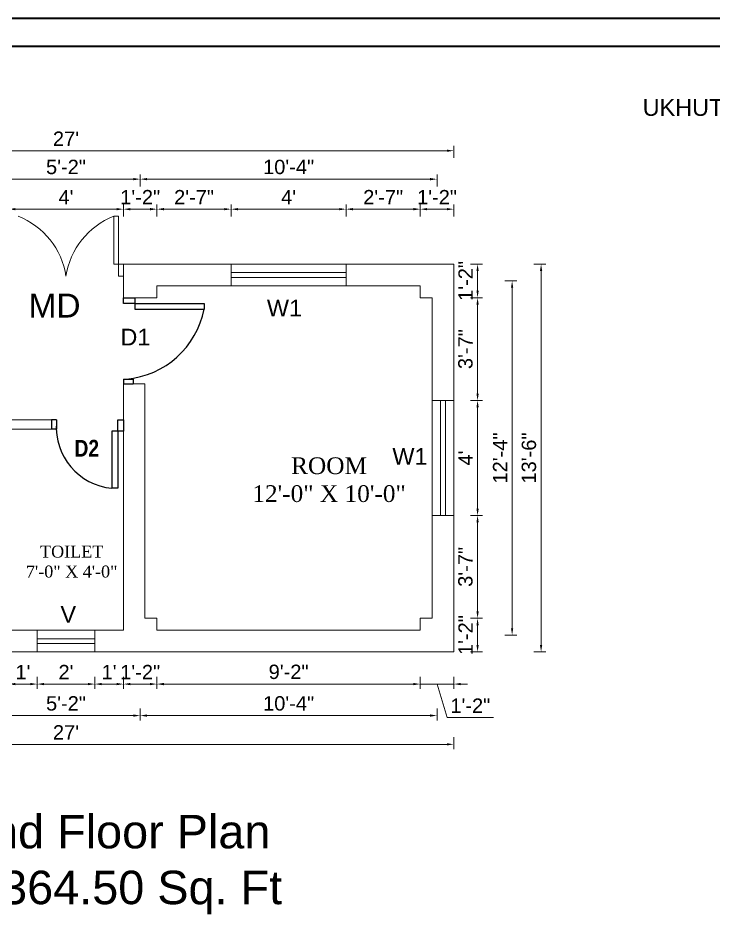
# Model space of a CAD drawing. Header units: inches. Extents: x 54699 to 80583, y -8431 to -3547.
# Drawn here: x 74043 to 74333.7, y -6815.6 to -6437.4 of the extents above; entities that cross this region are included whole.
import ezdxf

# ---------------------------------------------------------------- set-up
doc = ezdxf.new("R2010")
doc.units = ezdxf.units.IN
doc.header["$LTSCALE"] = 0.5
doc.header["$MEASUREMENT"] = 0
doc.header["$PDMODE"] = 66
doc.layers.add('DIMENSION', color=5, linetype='Continuous')
for name, color, linetype, lineweight in [('door', 202, 'Continuous', 5), ('steps', 253, 'Continuous', 20), ('truss', 1, 'Continuous', 25)]:
    doc.layers.add(name, color=color, linetype=linetype, lineweight=lineweight)
doc.layers.add('Normal Wall', color=7, linetype='Continuous', lineweight=35, true_color=0xffaf89)
doc.styles.add('Lettring Text', font='arial.ttf')
doc.styles.get("Standard").update_dxf_attribs({"font": 'arial.ttf'})
doc.dimstyles.new('Copy of Standard', dxfattribs={"dimtxt": 6, "dimasz": 2.875, "dimexe": 2, "dimexo": 4, "dimgap": 2, "dimtad": 1, "dimdec": 0, "dimrnd": 1, "dimzin": 0, "dimdsep": 46, "dimlunit": 4, "dimtxsty": 'Lettring Text', "dimcen": 0.1, "dimclrd": 7, "dimclre": 7, "dimclrt": 7, "dimazin": 0, "dimtfac": 0.645, "dimtdec": 0, "dimtmove": 1, "dimatfit": 0, "dimfxl": 3, "dimfxlon": 1, "dimtfillclr": 256, "dimtolj": 1, "dimtzin": 0, "dimlwd": -1, "dimlwe": -1, "dimarcsym": 2})

# ---------------------------------------------------------------- blocks, each defined once
blk = doc.blocks.new('*D768')
at = {"layer": 'Defpoints', "color": 0, "ltscale": 0.5, "transparency": 16777216}
for p in [(74225, -6540.28), (74225, -6554.28), (74234.94, -6554.28)]:
    blk.add_point(p, dxfattribs=at)
at = {"layer": 'steps', "color": 7, "ltscale": 0.5, "transparency": 16777216}
for p, q in [((74231.94, -6540.28), (74236.94, -6540.28)), ((74234.94, -6543.15), (74234.94, -6551.4)), ((74231.94, -6554.28), (74236.94, -6554.28))]:
    blk.add_line(p, q, dxfattribs=at)
for points in [[(74234.47, -6543.15), (74235.42, -6543.15), (74234.94, -6540.28)], [(74234.47, -6551.4), (74235.42, -6551.4), (74234.94, -6554.28)]]:
    blk.add_solid(points, dxfattribs=at)
at = {"layer": 'steps', "color": 7, "ltscale": 0.5, "transparency": 16777216, "insert": (74229.93, -6547.28), "char_height": 6, "attachment_point": 5, "rotation": 90, "style": 'Lettring Text'}
blk.add_mtext('\\A1;1\'-2"', dxfattribs=at)
blk = doc.blocks.new('*D769')
at = {"layer": 'Defpoints', "color": 0, "ltscale": 0.5, "transparency": 16777216}
for p in [(74225, -6554.28), (74216, -6597.28), (74234.94, -6597.28)]:
    blk.add_point(p, dxfattribs=at)
at = {"layer": 'steps', "color": 7, "ltscale": 0.5, "transparency": 16777216}
for p, q in [((74231.94, -6554.28), (74236.94, -6554.28)), ((74234.94, -6557.15), (74234.94, -6594.4)), ((74231.94, -6597.28), (74236.94, -6597.28))]:
    blk.add_line(p, q, dxfattribs=at)
for points in [[(74234.47, -6557.15), (74235.42, -6557.15), (74234.94, -6554.28)], [(74234.47, -6594.4), (74235.42, -6594.4), (74234.94, -6597.28)]]:
    blk.add_solid(points, dxfattribs=at)
at = {"layer": 'steps', "color": 7, "ltscale": 0.5, "transparency": 16777216, "insert": (74229.88, -6575.78), "char_height": 6, "attachment_point": 5, "rotation": 90, "style": 'Lettring Text'}
blk.add_mtext('\\A1;3\'-7"', dxfattribs=at)
blk = doc.blocks.new('*D770')
at = {"layer": 'Defpoints', "color": 0, "ltscale": 0.5, "transparency": 16777216}
for p in [(74216, -6688.28), (74216, -6702.28), (74234.94, -6702.28)]:
    blk.add_point(p, dxfattribs=at)
at = {"layer": 'steps', "color": 7, "ltscale": 0.5, "transparency": 16777216}
for p, q in [((74231.94, -6688.28), (74236.94, -6688.28)), ((74234.94, -6691.15), (74234.94, -6699.4)), ((74231.94, -6702.28), (74236.94, -6702.28))]:
    blk.add_line(p, q, dxfattribs=at)
for points in [[(74234.47, -6691.15), (74235.42, -6691.15), (74234.94, -6688.28)], [(74234.47, -6699.4), (74235.42, -6699.4), (74234.94, -6702.28)]]:
    blk.add_solid(points, dxfattribs=at)
at = {"layer": 'steps', "color": 7, "ltscale": 0.5, "transparency": 16777216, "insert": (74229.93, -6695.28), "char_height": 6, "attachment_point": 5, "rotation": 90, "style": 'Lettring Text'}
blk.add_mtext('\\A1;1\'-2"', dxfattribs=at)
blk = doc.blocks.new('*D771')
at = {"layer": 'Defpoints', "color": 0, "ltscale": 0.5, "transparency": 16777216}
for p in [(74225, -6547.28), (74225, -6695.28), (74249.37, -6695.28)]:
    blk.add_point(p, dxfattribs=at)
at = {"layer": 'steps', "color": 7, "ltscale": 0.5, "transparency": 16777216}
for p, q in [((74246.37, -6547.28), (74251.37, -6547.28)), ((74249.37, -6550.15), (74249.37, -6692.4)), ((74246.37, -6695.28), (74251.37, -6695.28))]:
    blk.add_line(p, q, dxfattribs=at)
for points in [[(74248.89, -6550.15), (74249.85, -6550.15), (74249.37, -6547.28)], [(74248.89, -6692.4), (74249.85, -6692.4), (74249.37, -6695.28)]]:
    blk.add_solid(points, dxfattribs=at)
at = {"layer": 'steps', "color": 7, "ltscale": 0.5, "transparency": 16777216, "insert": (74244.36, -6621.28), "char_height": 6, "attachment_point": 5, "rotation": 90, "style": 'Lettring Text'}
blk.add_mtext('\\A1;12\'-4"', dxfattribs=at)
blk = doc.blocks.new('*D772')
at = {"layer": 'Defpoints', "color": 0, "ltscale": 0.5, "transparency": 16777216}
for p in [(74225, -6540.28), (74261.48, -6540.28), (74225, -6702.28)]:
    blk.add_point(p, dxfattribs=at)
at = {"layer": 'steps', "color": 7, "ltscale": 0.5, "transparency": 16777216}
for p, q in [((74258.48, -6540.28), (74263.48, -6540.28)), ((74261.48, -6699.4), (74261.48, -6543.15)), ((74258.48, -6702.28), (74263.48, -6702.28))]:
    blk.add_line(p, q, dxfattribs=at)
for points in [[(74261, -6543.15), (74261.96, -6543.15), (74261.48, -6540.28)], [(74261, -6699.4), (74261.96, -6699.4), (74261.48, -6702.28)]]:
    blk.add_solid(points, dxfattribs=at)
at = {"layer": 'steps', "color": 7, "ltscale": 0.5, "transparency": 16777216, "insert": (74256.41, -6621.28), "char_height": 6, "attachment_point": 5, "rotation": 90, "style": 'Lettring Text'}
blk.add_mtext('\\A1;13\'-6"', dxfattribs=at)
blk = doc.blocks.new('*D782')
at = {"layer": 'Defpoints', "color": 0, "ltscale": 0.5, "transparency": 16777216}
for p in [(74087, -6517.29), (74039, -6540.28), (74087, -6540.28)]:
    blk.add_point(p, dxfattribs=at)
at = {"layer": 'steps', "color": 7, "ltscale": 0.5, "transparency": 16777216}
for p, q in [((74039, -6520.29), (74039, -6515.29)), ((74041.88, -6517.29), (74084.13, -6517.29)), ((74087, -6520.29), (74087, -6515.29))]:
    blk.add_line(p, q, dxfattribs=at)
for points in [[(74041.88, -6516.82), (74041.88, -6517.77), (74039, -6517.29)], [(74084.13, -6516.82), (74084.13, -6517.77), (74087, -6517.29)]]:
    blk.add_solid(points, dxfattribs=at)
at = {"layer": 'steps', "color": 7, "ltscale": 0.5, "transparency": 16777216, "insert": (74063, -6512.29), "char_height": 6, "attachment_point": 5, "style": 'Lettring Text'}
blk.add_mtext("\\A1;4'", dxfattribs=at)
blk = doc.blocks.new('*D783')
at = {"layer": 'Defpoints', "color": 0, "ltscale": 0.5, "transparency": 16777216}
for p in [(74101, -6517.29), (74087, -6540.28), (74101, -6549.28)]:
    blk.add_point(p, dxfattribs=at)
at = {"layer": 'steps', "color": 7, "ltscale": 0.5, "transparency": 16777216}
for p, q in [((74087, -6520.29), (74087, -6515.29)), ((74089.88, -6517.29), (74098.13, -6517.29)), ((74101, -6520.29), (74101, -6515.29))]:
    blk.add_line(p, q, dxfattribs=at)
for points in [[(74089.88, -6516.82), (74089.88, -6517.77), (74087, -6517.29)], [(74098.13, -6516.82), (74098.13, -6517.77), (74101, -6517.29)]]:
    blk.add_solid(points, dxfattribs=at)
at = {"layer": 'steps', "color": 7, "ltscale": 0.5, "transparency": 16777216, "insert": (74094, -6512.28), "char_height": 6, "attachment_point": 5, "style": 'Lettring Text'}
blk.add_mtext('\\A1;1\'-2"', dxfattribs=at)
blk = doc.blocks.new('*D784')
at = {"layer": 'Defpoints', "color": 0, "ltscale": 0.5, "transparency": 16777216}
for p in [(74132, -6517.29), (74132, -6540.28), (74101, -6549.28)]:
    blk.add_point(p, dxfattribs=at)
at = {"layer": 'steps', "color": 7, "ltscale": 0.5, "transparency": 16777216}
for p, q in [((74101, -6520.29), (74101, -6515.29)), ((74103.88, -6517.29), (74129.13, -6517.29)), ((74132, -6520.29), (74132, -6515.29))]:
    blk.add_line(p, q, dxfattribs=at)
for points in [[(74103.88, -6516.82), (74103.88, -6517.77), (74101, -6517.29)], [(74129.13, -6516.82), (74129.13, -6517.77), (74132, -6517.29)]]:
    blk.add_solid(points, dxfattribs=at)
at = {"layer": 'steps', "color": 7, "ltscale": 0.5, "transparency": 16777216, "insert": (74116.5, -6512.28), "char_height": 6, "attachment_point": 5, "style": 'Lettring Text'}
blk.add_mtext('\\A1;2\'-7"', dxfattribs=at)
blk = doc.blocks.new('*D785')
at = {"layer": 'Defpoints', "color": 0, "ltscale": 0.5, "transparency": 16777216}
for p in [(74180, -6517.29), (74132, -6540.28), (74180, -6540.28)]:
    blk.add_point(p, dxfattribs=at)
at = {"layer": 'steps', "color": 7, "ltscale": 0.5, "transparency": 16777216}
for p, q in [((74132, -6520.29), (74132, -6515.29)), ((74134.88, -6517.29), (74177.13, -6517.29)), ((74180, -6520.29), (74180, -6515.29))]:
    blk.add_line(p, q, dxfattribs=at)
for points in [[(74134.88, -6516.82), (74134.88, -6517.77), (74132, -6517.29)], [(74177.13, -6516.82), (74177.13, -6517.77), (74180, -6517.29)]]:
    blk.add_solid(points, dxfattribs=at)
at = {"layer": 'steps', "color": 7, "ltscale": 0.5, "transparency": 16777216, "insert": (74156, -6512.29), "char_height": 6, "attachment_point": 5, "style": 'Lettring Text'}
blk.add_mtext("\\A1;4'", dxfattribs=at)
blk = doc.blocks.new('*D786')
at = {"layer": 'Defpoints', "color": 0, "ltscale": 0.5, "transparency": 16777216}
for p in [(74211, -6517.29), (74180, -6540.28), (74211, -6549.28)]:
    blk.add_point(p, dxfattribs=at)
at = {"layer": 'steps', "color": 7, "ltscale": 0.5, "transparency": 16777216}
for p, q in [((74180, -6520.29), (74180, -6515.29)), ((74182.88, -6517.29), (74208.13, -6517.29)), ((74211, -6520.29), (74211, -6515.29))]:
    blk.add_line(p, q, dxfattribs=at)
for points in [[(74182.88, -6516.82), (74182.88, -6517.77), (74180, -6517.29)], [(74208.13, -6516.82), (74208.13, -6517.77), (74211, -6517.29)]]:
    blk.add_solid(points, dxfattribs=at)
at = {"layer": 'steps', "color": 7, "ltscale": 0.5, "transparency": 16777216, "insert": (74195.5, -6512.28), "char_height": 6, "attachment_point": 5, "style": 'Lettring Text'}
blk.add_mtext('\\A1;2\'-7"', dxfattribs=at)
blk = doc.blocks.new('*D787')
at = {"layer": 'Defpoints', "color": 0, "ltscale": 0.5, "transparency": 16777216}
for p in [(74225, -6517.29), (74225, -6540.28), (74211, -6549.28)]:
    blk.add_point(p, dxfattribs=at)
at = {"layer": 'steps', "color": 7, "ltscale": 0.5, "transparency": 16777216}
for p, q in [((74211, -6520.29), (74211, -6515.29)), ((74213.88, -6517.29), (74222.13, -6517.29)), ((74225, -6520.29), (74225, -6515.29))]:
    blk.add_line(p, q, dxfattribs=at)
for points in [[(74213.88, -6516.82), (74213.88, -6517.77), (74211, -6517.29)], [(74222.13, -6516.82), (74222.13, -6517.77), (74225, -6517.29)]]:
    blk.add_solid(points, dxfattribs=at)
at = {"layer": 'steps', "color": 7, "ltscale": 0.5, "transparency": 16777216, "insert": (74218, -6512.28), "char_height": 6, "attachment_point": 5, "style": 'Lettring Text'}
blk.add_mtext('\\A1;1\'-2"', dxfattribs=at)
blk = doc.blocks.new('*D790')
at = {"layer": 'Defpoints', "color": 0, "ltscale": 0.5, "transparency": 16777216}
for p in [(74225, -6492.86), (73901, -6540.28), (74225, -6540.28)]:
    blk.add_point(p, dxfattribs=at)
at = {"layer": 'steps', "color": 7, "ltscale": 0.5, "transparency": 16777216}
for p, q in [((73901, -6495.86), (73901, -6490.86)), ((74225, -6495.86), (74225, -6490.86)), ((73903.88, -6492.86), (74222.13, -6492.86))]:
    blk.add_line(p, q, dxfattribs=at)
for points in [[(73903.88, -6492.39), (73903.88, -6493.34), (73901, -6492.86)], [(74222.13, -6492.39), (74222.13, -6493.34), (74225, -6492.86)]]:
    blk.add_solid(points, dxfattribs=at)
at = {"layer": 'steps', "color": 7, "ltscale": 0.5, "transparency": 16777216, "insert": (74063, -6487.85), "char_height": 6, "attachment_point": 5, "style": 'Lettring Text'}
blk.add_mtext("\\A1;27'", dxfattribs=at)
blk = doc.blocks.new('*D791')
at = {"layer": 'Defpoints', "color": 0, "ltscale": 0.5, "transparency": 16777216}
for p in [(74094, -6504.75), (74032, -6554.28), (74094, -6554.28)]:
    blk.add_point(p, dxfattribs=at)
at = {"layer": 'steps', "color": 7, "ltscale": 0.5, "transparency": 16777216}
for p, q in [((74032, -6507.75), (74032, -6502.75)), ((74094, -6507.75), (74094, -6502.75)), ((74034.88, -6504.75), (74091.13, -6504.75))]:
    blk.add_line(p, q, dxfattribs=at)
for points in [[(74034.88, -6504.27), (74034.88, -6505.23), (74032, -6504.75)], [(74091.13, -6504.27), (74091.13, -6505.23), (74094, -6504.75)]]:
    blk.add_solid(points, dxfattribs=at)
at = {"layer": 'steps', "color": 7, "ltscale": 0.5, "transparency": 16777216, "insert": (74063, -6499.69), "char_height": 6, "attachment_point": 5, "style": 'Lettring Text'}
blk.add_mtext('\\A1;5\'-2"', dxfattribs=at)
blk = doc.blocks.new('*D792')
at = {"layer": 'Defpoints', "color": 0, "ltscale": 0.5, "transparency": 16777216}
for p in [(74218, -6504.75), (74218, -6549.28), (74094, -6554.28)]:
    blk.add_point(p, dxfattribs=at)
at = {"layer": 'steps', "color": 7, "ltscale": 0.5, "transparency": 16777216}
for p, q in [((74094, -6507.75), (74094, -6502.75)), ((74218, -6507.75), (74218, -6502.75)), ((74096.88, -6504.75), (74215.13, -6504.75))]:
    blk.add_line(p, q, dxfattribs=at)
for points in [[(74096.88, -6504.27), (74096.88, -6505.23), (74094, -6504.75)], [(74215.13, -6504.27), (74215.13, -6505.23), (74218, -6504.75)]]:
    blk.add_solid(points, dxfattribs=at)
at = {"layer": 'steps', "color": 7, "ltscale": 0.5, "transparency": 16777216, "insert": (74156, -6499.69), "char_height": 6, "attachment_point": 5, "style": 'Lettring Text'}
blk.add_mtext('\\A1;10\'-4"', dxfattribs=at)
blk = doc.blocks.new('*D798')
at = {"layer": 'Defpoints', "color": 0, "ltscale": 0.5, "transparency": 16777216}
for p in [(74039, -6693.28), (74051, -6693.28), (74051, -6715.76)]:
    blk.add_point(p, dxfattribs=at)
at = {"layer": 'steps', "color": 7, "ltscale": 0.5, "transparency": 16777216}
for p, q in [((74039, -6712.76), (74039, -6717.76)), ((74051, -6712.76), (74051, -6717.76)), ((74041.88, -6715.76), (74048.13, -6715.76))]:
    blk.add_line(p, q, dxfattribs=at)
for points in [[(74041.88, -6715.28), (74041.88, -6716.24), (74039, -6715.76)], [(74048.13, -6715.28), (74048.13, -6716.24), (74051, -6715.76)]]:
    blk.add_solid(points, dxfattribs=at)
at = {"layer": 'steps', "color": 7, "ltscale": 0.5, "transparency": 16777216, "insert": (74045, -6710.74), "char_height": 6, "attachment_point": 5, "style": 'Lettring Text'}
blk.add_mtext("\\A1;1'", dxfattribs=at)
blk = doc.blocks.new('*D799')
at = {"layer": 'Defpoints', "color": 0, "ltscale": 0.5, "transparency": 16777216}
for p in [(74051, -6693.28), (74075, -6693.28), (74075, -6715.76)]:
    blk.add_point(p, dxfattribs=at)
at = {"layer": 'steps', "color": 7, "ltscale": 0.5, "transparency": 16777216}
for p, q in [((74051, -6712.76), (74051, -6717.76)), ((74075, -6712.76), (74075, -6717.76)), ((74053.88, -6715.76), (74072.13, -6715.76))]:
    blk.add_line(p, q, dxfattribs=at)
for points in [[(74053.88, -6715.28), (74053.88, -6716.24), (74051, -6715.76)], [(74072.13, -6715.28), (74072.13, -6716.24), (74075, -6715.76)]]:
    blk.add_solid(points, dxfattribs=at)
at = {"layer": 'steps', "color": 7, "ltscale": 0.5, "transparency": 16777216, "insert": (74063, -6710.74), "char_height": 6, "attachment_point": 5, "style": 'Lettring Text'}
blk.add_mtext("\\A1;2'", dxfattribs=at)
blk = doc.blocks.new('*D800')
at = {"layer": 'Defpoints', "color": 0, "ltscale": 0.5, "transparency": 16777216}
for p in [(74075, -6693.28), (74087, -6693.28), (74087, -6715.76)]:
    blk.add_point(p, dxfattribs=at)
at = {"layer": 'steps', "color": 7, "ltscale": 0.5, "transparency": 16777216}
for p, q in [((74075, -6712.76), (74075, -6717.76)), ((74087, -6712.76), (74087, -6717.76)), ((74077.88, -6715.76), (74084.13, -6715.76))]:
    blk.add_line(p, q, dxfattribs=at)
for points in [[(74077.88, -6715.28), (74077.88, -6716.24), (74075, -6715.76)], [(74084.13, -6715.28), (74084.13, -6716.24), (74087, -6715.76)]]:
    blk.add_solid(points, dxfattribs=at)
at = {"layer": 'steps', "color": 7, "ltscale": 0.5, "transparency": 16777216, "insert": (74081, -6710.74), "char_height": 6, "attachment_point": 5, "style": 'Lettring Text'}
blk.add_mtext("\\A1;1'", dxfattribs=at)
blk = doc.blocks.new('*D801')
at = {"layer": 'Defpoints', "color": 0, "ltscale": 0.5, "transparency": 16777216}
for p in [(74087, -6693.28), (74101, -6693.28), (74101, -6715.76)]:
    blk.add_point(p, dxfattribs=at)
at = {"layer": 'steps', "color": 7, "ltscale": 0.5, "transparency": 16777216}
for p, q in [((74087, -6712.76), (74087, -6717.76)), ((74101, -6712.76), (74101, -6717.76)), ((74089.88, -6715.76), (74098.13, -6715.76))]:
    blk.add_line(p, q, dxfattribs=at)
for points in [[(74089.88, -6715.28), (74089.88, -6716.24), (74087, -6715.76)], [(74098.13, -6715.28), (74098.13, -6716.24), (74101, -6715.76)]]:
    blk.add_solid(points, dxfattribs=at)
at = {"layer": 'steps', "color": 7, "ltscale": 0.5, "transparency": 16777216, "insert": (74094, -6710.74), "char_height": 6, "attachment_point": 5, "style": 'Lettring Text'}
blk.add_mtext('\\A1;1\'-2"', dxfattribs=at)
blk = doc.blocks.new('*D802')
at = {"layer": 'Defpoints', "color": 0, "ltscale": 0.5, "transparency": 16777216}
for p in [(74101, -6693.28), (74211, -6693.28), (74211, -6715.76)]:
    blk.add_point(p, dxfattribs=at)
at = {"layer": 'steps', "color": 7, "ltscale": 0.5, "transparency": 16777216}
for p, q in [((74101, -6712.76), (74101, -6717.76)), ((74211, -6712.76), (74211, -6717.76)), ((74103.88, -6715.76), (74208.13, -6715.76))]:
    blk.add_line(p, q, dxfattribs=at)
for points in [[(74103.88, -6715.28), (74103.88, -6716.24), (74101, -6715.76)], [(74208.13, -6715.28), (74208.13, -6716.24), (74211, -6715.76)]]:
    blk.add_solid(points, dxfattribs=at)
at = {"layer": 'steps', "color": 7, "ltscale": 0.5, "transparency": 16777216, "insert": (74156, -6710.69), "char_height": 6, "attachment_point": 5, "style": 'Lettring Text'}
blk.add_mtext('\\A1;9\'-2"', dxfattribs=at)
blk = doc.blocks.new('*D803')
at = {"layer": 'Defpoints', "color": 0, "ltscale": 0.5, "transparency": 16777216}
for p in [(74211, -6693.28), (74225, -6693.28), (74225, -6715.76)]:
    blk.add_point(p, dxfattribs=at)
at = {"layer": 'steps', "color": 7, "ltscale": 0.5, "transparency": 16777216}
for p, q in [((74211, -6712.76), (74211, -6717.76)), ((74225, -6712.76), (74225, -6717.76)), ((74208.13, -6715.76), (74205.25, -6715.76)), ((74211, -6715.76), (74225, -6715.76)), ((74211, -6715.76), (74225, -6715.76)), ((74218, -6715.76), (74222.21, -6729.79)), ((74227.88, -6715.76), (74230.75, -6715.76)), ((74222.21, -6729.79), (74241.6, -6729.79))]:
    blk.add_line(p, q, dxfattribs=at)
for points in [[(74208.13, -6715.28), (74208.13, -6716.24), (74211, -6715.76)], [(74227.88, -6715.28), (74227.88, -6716.24), (74225, -6715.76)]]:
    blk.add_solid(points, dxfattribs=at)
at = {"layer": 'steps', "color": 7, "ltscale": 0.5, "transparency": 16777216, "insert": (74231.9, -6724.78), "char_height": 6, "attachment_point": 5, "style": 'Lettring Text'}
blk.add_mtext('\\A1;1\'-2"', dxfattribs=at)
blk = doc.blocks.new('*D804')
at = {"layer": 'Defpoints', "color": 0, "ltscale": 0.5, "transparency": 16777216}
for p in [(74094, -6554.28), (74218, -6693.28), (74094, -6728.92)]:
    blk.add_point(p, dxfattribs=at)
at = {"layer": 'steps', "color": 7, "ltscale": 0.5, "transparency": 16777216}
for p, q in [((74094, -6725.92), (74094, -6730.92)), ((74218, -6725.92), (74218, -6730.92)), ((74215.13, -6728.92), (74096.88, -6728.92))]:
    blk.add_line(p, q, dxfattribs=at)
for points in [[(74096.88, -6728.44), (74096.88, -6729.4), (74094, -6728.92)], [(74215.13, -6728.44), (74215.13, -6729.4), (74218, -6728.92)]]:
    blk.add_solid(points, dxfattribs=at)
at = {"layer": 'steps', "color": 7, "ltscale": 0.5, "transparency": 16777216, "insert": (74156, -6723.86), "char_height": 6, "attachment_point": 5, "style": 'Lettring Text'}
blk.add_mtext('\\A1;10\'-4"', dxfattribs=at)
blk = doc.blocks.new('*D805')
at = {"layer": 'Defpoints', "color": 0, "ltscale": 0.5, "transparency": 16777216}
for p in [(74032, -6554.28), (74094, -6554.28), (74032, -6728.92)]:
    blk.add_point(p, dxfattribs=at)
at = {"layer": 'steps', "color": 7, "ltscale": 0.5, "transparency": 16777216}
for p, q in [((74032, -6725.92), (74032, -6730.92)), ((74094, -6725.92), (74094, -6730.92)), ((74091.13, -6728.92), (74034.88, -6728.92))]:
    blk.add_line(p, q, dxfattribs=at)
for points in [[(74034.88, -6728.44), (74034.88, -6729.4), (74032, -6728.92)], [(74091.13, -6728.44), (74091.13, -6729.4), (74094, -6728.92)]]:
    blk.add_solid(points, dxfattribs=at)
at = {"layer": 'steps', "color": 7, "ltscale": 0.5, "transparency": 16777216, "insert": (74063, -6723.86), "char_height": 6, "attachment_point": 5, "style": 'Lettring Text'}
blk.add_mtext('\\A1;5\'-2"', dxfattribs=at)
blk = doc.blocks.new('*D807')
at = {"layer": 'Defpoints', "color": 0, "ltscale": 0.5, "transparency": 16777216}
for p in [(73901, -6702.28), (74225, -6702.28), (74225, -6740.94)]:
    blk.add_point(p, dxfattribs=at)
at = {"layer": 'steps', "color": 7, "ltscale": 0.5, "transparency": 16777216}
for p, q in [((73901, -6737.94), (73901, -6742.94)), ((74225, -6737.94), (74225, -6742.94)), ((73903.88, -6740.94), (74222.13, -6740.94))]:
    blk.add_line(p, q, dxfattribs=at)
for points in [[(73903.88, -6740.46), (73903.88, -6741.42), (73901, -6740.94)], [(74222.13, -6740.46), (74222.13, -6741.42), (74225, -6740.94)]]:
    blk.add_solid(points, dxfattribs=at)
at = {"layer": 'steps', "color": 7, "ltscale": 0.5, "transparency": 16777216, "insert": (74063, -6735.93), "char_height": 6, "attachment_point": 5, "style": 'Lettring Text'}
blk.add_mtext("\\A1;27'", dxfattribs=at)
blk = doc.blocks.new('*D808')
at = {"layer": 'Defpoints', "color": 0, "ltscale": 0.5, "transparency": 16777216}
for p in [(74216, -6597.28), (74225, -6645.28), (74234.94, -6645.28)]:
    blk.add_point(p, dxfattribs=at)
at = {"layer": 'steps', "color": 7, "ltscale": 0.5, "transparency": 16777216}
for p, q in [((74231.94, -6597.28), (74236.94, -6597.28)), ((74234.94, -6600.15), (74234.94, -6642.4)), ((74231.94, -6645.28), (74236.94, -6645.28))]:
    blk.add_line(p, q, dxfattribs=at)
for points in [[(74234.47, -6600.15), (74235.42, -6600.15), (74234.94, -6597.28)], [(74234.47, -6642.4), (74235.42, -6642.4), (74234.94, -6645.28)]]:
    blk.add_solid(points, dxfattribs=at)
at = {"layer": 'steps', "color": 7, "ltscale": 0.5, "transparency": 16777216, "insert": (74229.94, -6621.28), "char_height": 6, "attachment_point": 5, "rotation": 90, "style": 'Lettring Text'}
blk.add_mtext("\\A1;4'", dxfattribs=at)
blk = doc.blocks.new('*D809')
at = {"layer": 'Defpoints', "color": 0, "ltscale": 0.5, "transparency": 16777216}
for p in [(74225, -6645.28), (74216, -6688.28), (74234.94, -6688.28)]:
    blk.add_point(p, dxfattribs=at)
at = {"layer": 'steps', "color": 7, "ltscale": 0.5, "transparency": 16777216}
for p, q in [((74231.94, -6645.28), (74236.94, -6645.28)), ((74234.94, -6648.15), (74234.94, -6685.4)), ((74231.94, -6688.28), (74236.94, -6688.28))]:
    blk.add_line(p, q, dxfattribs=at)
for points in [[(74234.47, -6648.15), (74235.42, -6648.15), (74234.94, -6645.28)], [(74234.47, -6685.4), (74235.42, -6685.4), (74234.94, -6688.28)]]:
    blk.add_solid(points, dxfattribs=at)
at = {"layer": 'steps', "color": 7, "ltscale": 0.5, "transparency": 16777216, "insert": (74229.88, -6666.78), "char_height": 6, "attachment_point": 5, "rotation": 90, "style": 'Lettring Text'}
blk.add_mtext('\\A1;3\'-7"', dxfattribs=at)

msp = doc.modelspace()

# ---------------------------------------------------------------- linework, layer by layer
at = {"layer": 'DIMENSION', "ltscale": 7}
for p, q in [((74087, -6556.68), (74087, -6554.28)), ((74087, -6554.28), (74091.8, -6554.28)), ((74091.8, -6554.28), (74091.8, -6556.68)), ((74091.8, -6556.68), (74087, -6556.68)), ((74091.8, -6556.68), (74120.68, -6556.68)), ((74091.8, -6556.68), (74091.8, -6559.08)), ((74091.8, -6559.08), (74120.68, -6559.08)), ((74120.68, -6556.68), (74120.68, -6559.08)), ((74087, -6588.28), (74091, -6588.28)), ((74087, -6588.28), (74087, -6590.28)), ((74091, -6588.28), (74091, -6590.28)), ((74059, -6605.28), (74057, -6605.28)), ((74059, -6605.28), (74059, -6609.28)), ((74084.6, -6610.08), (74084.6, -6605.28)), ((74084.6, -6605.28), (74087, -6605.28)), ((74087, -6605.28), (74087, -6610.08)), ((74059, -6609.28), (74057, -6609.28)), ((74082.2, -6610.08), (74082.2, -6633.95)), ((74084.6, -6610.08), (74082.2, -6610.08)), ((74084.6, -6610.08), (74084.6, -6633.95)), ((74087, -6610.08), (74084.6, -6610.08)), ((74084.6, -6633.95), (74082.2, -6633.95))]:
    msp.add_line(p, q, dxfattribs=at)
for centre, radius, start, end in [((74085.11, -6552.19), 36.23, 275.0246, 349.0343), ((74084.66, -6608.35), 25.72, 176.0106, 264.5071)]:
    msp.add_arc(centre, radius, start, end, dxfattribs=at)
at = {"layer": 'door', "ltscale": 0.5}
for p, q in [((74087, -6554.28), (74087, -6540.28)), ((74087, -6540.28), (74225, -6540.28)), ((74132, -6540.28), (74132, -6549.28)), ((74180, -6540.28), (74180, -6549.28)), ((74225, -6702.28), (74225, -6540.28)), ((74132, -6543.78), (74180, -6543.78)), ((74132, -6545.78), (74180, -6545.78)), ((74101, -6549.28), (74211, -6549.28)), ((74101, -6554.28), (74087, -6554.28)), ((74216, -6688.28), (74216, -6554.28)), ((74087, -6605.28), (74087, -6588.28)), ((74087, -6590.28), (74096, -6590.28)), ((74096, -6688.28), (74096, -6590.28)), ((74216, -6597.28), (74225, -6597.28)), ((74219.5, -6597.28), (74219.5, -6645.28)), ((74221.5, -6597.28), (74221.5, -6645.28)), ((74039, -6605.28), (74057, -6605.28)), ((74039, -6609.28), (74057, -6609.28)), ((74087, -6693.28), (74087, -6609.28)), ((74216, -6645.28), (74225, -6645.28)), ((74039, -6693.28), (74087, -6693.28)), ((74051, -6693.28), (74051, -6702.28)), ((74075, -6693.28), (74075, -6702.28)), ((74101, -6693.28), (74211, -6693.28)), ((74075, -6696.78), (74051, -6696.78)), ((74075, -6698.78), (74051, -6698.78)), ((73901, -6702.28), (74225, -6702.28))]:
    msp.add_line(p, q, dxfattribs=at)
for points in [[(74101, -6549.28), (74101, -6554.28), (74096, -6554.28)], [(74216, -6554.28), (74211, -6554.28), (74211, -6549.28)], [(74096, -6688.28), (74101, -6688.28), (74101, -6693.28)], [(74211, -6693.28), (74211, -6688.28), (74216, -6688.28)]]:
    msp.add_lwpolyline(points, dxfattribs=at)
at = {"layer": 'Normal Wall'}
for points in [[(73820.91, -6437.44), (74878.92, -6437.44), (74878.92, -7187.97), (73820.91, -7187.97)], [(73820.91, -6437.44), (74878.92, -6437.44), (74878.92, -7187.97), (73820.91, -7187.97)], [(74867.01, -6449.35), (73844.73, -6449.35), (73844.73, -7176.06), (74867.01, -7176.06)], [(74867.01, -6449.35), (73844.73, -6449.35), (73844.73, -7176.06), (74867.01, -7176.06)]]:
    msp.add_lwpolyline(points, close=True, dxfattribs=at)
at = {"layer": 'steps', "color": 7, "ltscale": 0.3}
for points in [[(74085, -6540.28), (74085, -6520.28), (74083, -6520.28), (74083, -6540.28)], [(74087, -6540.28), (74085, -6540.28), (74085, -6545.28), (74087, -6545.28)]]:
    msp.add_lwpolyline(points, close=True, dxfattribs=at)
at = {"layer": 'steps', "color": 7, "ltscale": 0.3, "true_color": 0xffffff}
for centre, start, end in [((74031.47, -6550), 8.5176, 68.802), ((74094.53, -6550), 111.198, 171.4824)]:
    msp.add_arc(centre, 31.88, start, end, dxfattribs=at)
at = {"layer": 'truss', "ltscale": 7}
for p, q in [((74087, -6554.28), (74091, -6554.28)), ((74087, -6556.68), (74087, -6554.28)), ((74087, -6590.28), (74091, -6590.28)), ((74057, -6605.28), (74057, -6609.28)), ((74084.6, -6605.28), (74087, -6605.28)), ((74087, -6605.28), (74087, -6609.28))]:
    msp.add_line(p, q, dxfattribs=at)

# ---------------------------------------------------------------- texts
at = {"color": 7, "linetype": 'ByBlock', "lineweight": 5}
for s, insert, char_height, width, attachment_point in [('MD', (74069.09, -6552.58), 10, 44.1664, 3), ('{\\fArial CE|b0|i0|c238|p34;Ground Floor Plan\\PArea: \\fArial CE|b0|i0|c0|p34;364.50\\fArial CE|b0|i0|c238|p34; Sq. Ft}', (74068.52, -6791.19), 14, 235.547, 5)]:
    msp.add_mtext(s, dxfattribs=dict(at, insert=insert, char_height=char_height, width=width, attachment_point=attachment_point))
at = {"layer": 'steps', "color": 7, "ltscale": 0.3, "attachment_point": 2}
for s, insert, char_height, width in [('UKHUTAAR SADAK', (74348.73, -6471.29), 7, 86.8102), ('{\\fTechnic|b1|i0|c2|p2;D2}', (74071.69, -6613.7), 7, 55.268), ('{\\fTimes New Roman|b0|i0|c0|p18;ROOM \\P12\'-0" X 10\'-0"}', (74172.9, -6621), 7, 72.8187), ('{\\fTimes New Roman|b0|i0|c0|p18;TOILET\\P7\'-0" X 4\'-0"}', (74065.39, -6657.9), 5, 55.268)]:
    msp.add_mtext(s, dxfattribs=dict(at, insert=insert, char_height=char_height, width=width))
at = {"layer": 'steps', "color": 7, "ltscale": 0.3, "char_height": 7}
for s, insert, attachment_point in [('W1', (74154.27, -6555.14), 2), ('{\\W1;D1}', (74092, -6574.25), 8), ('W1', (74206.69, -6617.13), 2), ('V', (74063.97, -6683.15), 2)]:
    msp.add_mtext_dynamic_manual_height_columns(s, width=18.6213, gutter_width=40, heights=[0], dxfattribs=dict(at, insert=insert, attachment_point=attachment_point))

# ---------------------------------------------------------------- dimensions: what is measured, and where the dimension line sits
at = {"layer": 'steps', "ltscale": 0.5}
for base, p1, p2, picture, middle in [((74225, -6492.86), (73901, -6540.28), (74225, -6540.28), '*D790', (74063, -6487.85)), ((74094, -6504.75), (74032, -6554.28), (74094, -6554.28), '*D791', (74063, -6499.69)), ((74218, -6504.75), (74094, -6554.28), (74218, -6549.28), '*D792', (74156, -6499.69)), ((74087, -6517.29), (74039, -6540.28), (74087, -6540.28), '*D782', (74063, -6512.29)), ((74132, -6517.29), (74101, -6549.28), (74132, -6540.28), '*D784', (74116.5, -6512.28)), ((74180, -6517.29), (74132, -6540.28), (74180, -6540.28), '*D785', (74156, -6512.29)), ((74211, -6517.29), (74180, -6540.28), (74211, -6549.28), '*D786', (74195.5, -6512.28)), ((74032, -6728.92), (74094, -6554.28), (74032, -6554.28), '*D805', (74063, -6723.86)), ((74094, -6728.92), (74218, -6693.28), (74094, -6554.28), '*D804', (74156, -6723.86)), ((74051, -6715.76), (74039, -6693.28), (74051, -6693.28), '*D798', (74045, -6710.74)), ((74075, -6715.76), (74051, -6693.28), (74075, -6693.28), '*D799', (74063, -6710.74)), ((74087, -6715.76), (74075, -6693.28), (74087, -6693.28), '*D800', (74081, -6710.74)), ((74211, -6715.76), (74101, -6693.28), (74211, -6693.28), '*D802', (74156, -6710.69)), ((74225, -6715.76), (74211, -6693.28), (74225, -6693.28), '*D803', (74224.21, -6724.78)), ((74225, -6740.94), (73901, -6702.28), (74225, -6702.28), '*D807', (74063, -6735.93))]:
    dim = msp.add_linear_dim(base=base, p1=p1, p2=p2, dimstyle='Copy of Standard', dxfattribs=at)
    dim.commit()
    dim.dimension.update_dxf_attribs({"geometry": picture, "text_midpoint": middle})
for base, p1, p2, picture, middle in [((74101, -6517.29), (74087, -6540.28), (74101, -6549.28), '*D783', (74094, -6517.29)), ((74225, -6517.29), (74211, -6549.28), (74225, -6540.28), '*D787', (74218, -6517.29)), ((74101, -6715.76), (74087, -6693.28), (74101, -6693.28), '*D801', (74094, -6715.76))]:
    dim = msp.add_linear_dim(base=base, p1=p1, p2=p2, dimstyle='Copy of Standard', dxfattribs=at)
    dim.commit()
    dim.dimension.update_dxf_attribs({"geometry": picture, "text_midpoint": middle, "dimtype": 160})
for base, p1, p2, picture, middle in [((74234.94, -6554.28), (74225, -6540.28), (74225, -6554.28), '*D768', (74234.94, -6547.28)), ((74234.94, -6702.28), (74216, -6688.28), (74216, -6702.28), '*D770', (74234.94, -6695.28))]:
    dim = msp.add_linear_dim(base=base, p1=p1, p2=p2, angle=270, dimstyle='Copy of Standard', dxfattribs=at)
    dim.commit()
    dim.dimension.update_dxf_attribs({"geometry": picture, "text_midpoint": middle, "dimtype": 160})
for base, p1, p2, picture, middle in [((74261.48, -6540.28), (74225, -6702.28), (74225, -6540.28), '*D772', (74256.41, -6621.28)), ((74249.37, -6695.28), (74225, -6547.28), (74225, -6695.28), '*D771', (74244.36, -6621.28)), ((74234.94, -6597.28), (74225, -6554.28), (74216, -6597.28), '*D769', (74229.88, -6575.78)), ((74234.94, -6645.28), (74216, -6597.28), (74225, -6645.28), '*D808', (74229.94, -6621.28)), ((74234.94, -6688.28), (74225, -6645.28), (74216, -6688.28), '*D809', (74229.88, -6666.78))]:
    dim = msp.add_linear_dim(base=base, p1=p1, p2=p2, angle=270, dimstyle='Copy of Standard', dxfattribs=at)
    dim.commit()
    dim.dimension.update_dxf_attribs({"geometry": picture, "text_midpoint": middle})

doc.saveas('drawing.dxf')
